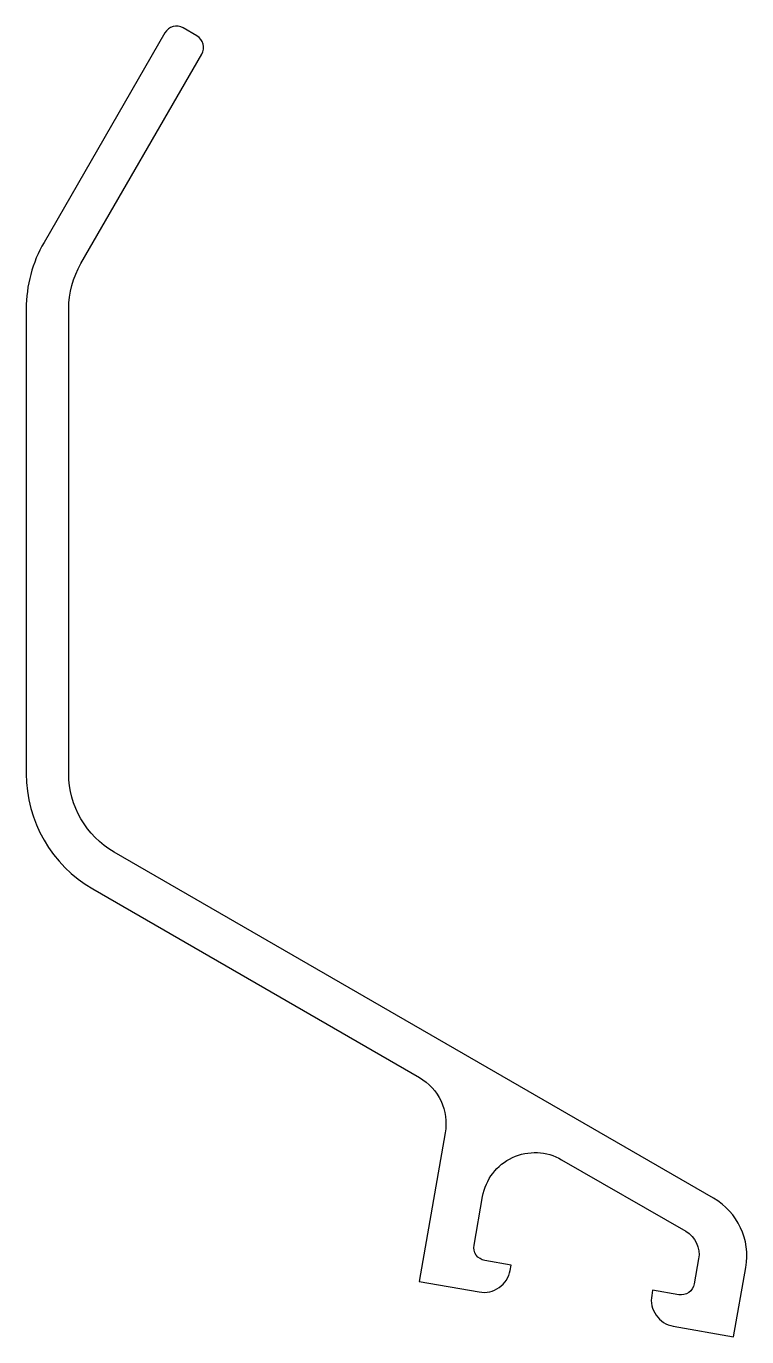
# Model space of a CAD drawing. Extents: x 944.5 to 971.6, y -29.5 to 19.7.
import ezdxf

# ---------------------------------------------------------------- set-up
doc = ezdxf.new("R2010")
doc.units = 0
doc.header["$LTSCALE"] = 15
doc.layers.get('0').update_dxf_attribs({"linetype": 'CONTINUOUS'})

msp = doc.modelspace()

# ---------------------------------------------------------------- linework, layer by layer
msp.add_lwpolyline([(970.334, -24.284), (947.809, -11.28, -0.267949), (946.109, -8.335), (946.109, 9.129, -0.131652), (946.565, 10.829), (951.109, 18.7, 0.414214), (950.926, 19.383), (950.406, 19.683, 0.414214), (949.723, 19.5), (945.179, 11.629, 0.131652), (944.509, 9.129), (944.509, -8.335, 0.267949), (947.009, -12.665), (959.282, -19.751, -0.315299), (960.251, -21.83), (959.268, -27.408), (961.533, -27.807, 0.414214), (962.692, -26.996), (962.726, -26.799), (961.742, -26.625, -0.414214), (961.336, -26.046), (961.658, -24.222, -0.520567), (964.627, -22.837), (969.289, -25.528, -0.315299), (969.773, -26.568), (969.608, -27.505, -0.414214), (969.029, -27.91), (968.044, -27.737), (968.01, -27.934, 0.414214), (968.821, -29.092), (971.086, -29.491), (971.546, -26.883, 0.315299)], format="xyb", close=True)

doc.saveas('drawing.dxf')
